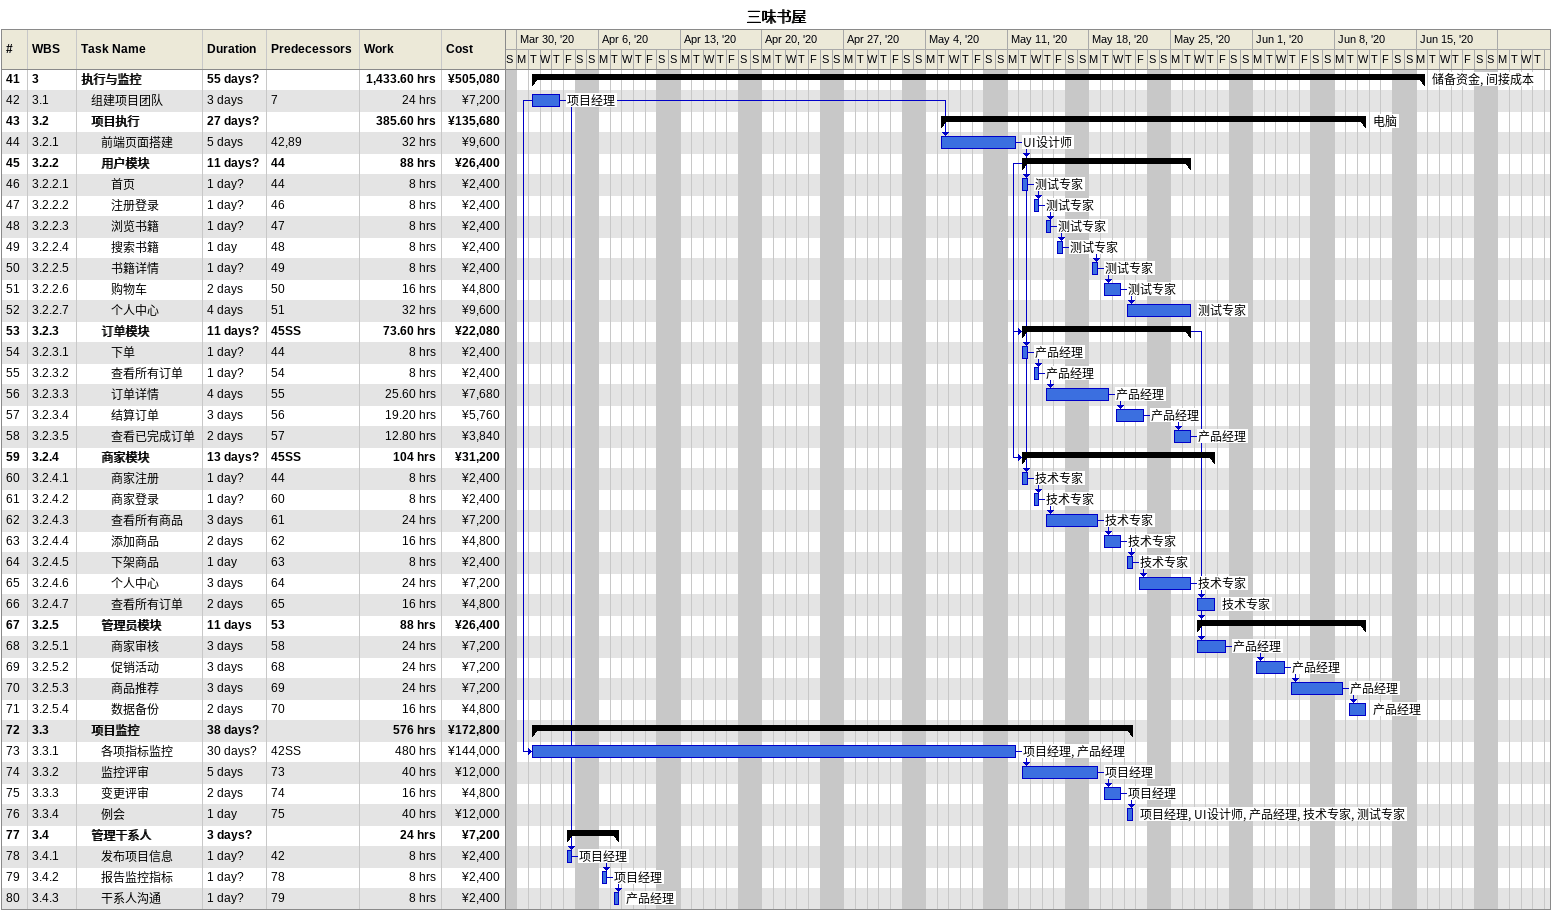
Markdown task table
三味书屋

| ID | WBS | Task | Duration | Start | Finish | Predecessors | Resources | Work (h) | Cost (¥) |
|---|---|---|---|---|---|---|---|---|---|
| 41 | 3 | **执行与监控** | 55d? | 2020-03-31 | 2020-06-15 |  | 储备资金, 间接成本 | 1433.60 | 505080 |
| 42 | 3.1 | 组建项目团队 | 3d | 2020-03-31 | 2020-04-02 | 7 | 项目经理 | 24 | 7200 |
| 43 | 3.2 | **项目执行** | 27d? | 2020-05-05 | 2020-06-10 |  | 电脑 | 385.60 | 135680 |
| 44 | 3.2.1 | 前端页面搭建 | 5d | 2020-05-05 | 2020-05-11 | 42, 89 | UI设计师 | 32 | 9600 |
| 45 | 3.2.2 | **用户模块** | 11d? | 2020-05-12 | 2020-05-26 | 44 |  | 88 | 26400 |
| 46 | 3.2.2.1 | 首页 | 1d? | 2020-05-12 | 2020-05-12 | 44 | 测试专家 | 8 | 2400 |
| 47 | 3.2.2.2 | 注册登录 | 1d? | 2020-05-13 | 2020-05-13 | 46 | 测试专家 | 8 | 2400 |
| 48 | 3.2.2.3 | 浏览书籍 | 1d? | 2020-05-14 | 2020-05-14 | 47 | 测试专家 | 8 | 2400 |
| 49 | 3.2.2.4 | 搜索书籍 | 1d | 2020-05-15 | 2020-05-15 | 48 | 测试专家 | 8 | 2400 |
| 50 | 3.2.2.5 | 书籍详情 | 1d? | 2020-05-18 | 2020-05-18 | 49 | 测试专家 | 8 | 2400 |
| 51 | 3.2.2.6 | 购物车 | 2d | 2020-05-19 | 2020-05-20 | 50 | 测试专家 | 16 | 4800 |
| 52 | 3.2.2.7 | 个人中心 | 4d | 2020-05-21 | 2020-05-26 | 51 | 测试专家 | 32 | 9600 |
| 53 | 3.2.3 | **订单模块** | 11d? | 2020-05-12 | 2020-05-26 | 45SS |  | 73.60 | 22080 |
| 54 | 3.2.3.1 | 下单 | 1d? | 2020-05-12 | 2020-05-12 | 44 | 产品经理 | 8 | 2400 |
| 55 | 3.2.3.2 | 查看所有订单 | 1d? | 2020-05-13 | 2020-05-13 | 54 | 产品经理 | 8 | 2400 |
| 56 | 3.2.3.3 | 订单详情 | 4d | 2020-05-14 | 2020-05-19 | 55 | 产品经理 | 25.60 | 7680 |
| 57 | 3.2.3.4 | 结算订单 | 3d | 2020-05-20 | 2020-05-22 | 56 | 产品经理 | 19.20 | 5760 |
| 58 | 3.2.3.5 | 查看已完成订单 | 2d | 2020-05-25 | 2020-05-26 | 57 | 产品经理 | 12.80 | 3840 |
| 59 | 3.2.4 | **商家模块** | 13d? | 2020-05-12 | 2020-05-28 | 45SS |  | 104 | 31200 |
| 60 | 3.2.4.1 | 商家注册 | 1d? | 2020-05-12 | 2020-05-12 | 44 | 技术专家 | 8 | 2400 |
| 61 | 3.2.4.2 | 商家登录 | 1d? | 2020-05-13 | 2020-05-13 | 60 | 技术专家 | 8 | 2400 |
| 62 | 3.2.4.3 | 查看所有商品 | 3d | 2020-05-14 | 2020-05-18 | 61 | 技术专家 | 24 | 7200 |
| 63 | 3.2.4.4 | 添加商品 | 2d | 2020-05-19 | 2020-05-20 | 62 | 技术专家 | 16 | 4800 |
| 64 | 3.2.4.5 | 下架商品 | 1d | 2020-05-21 | 2020-05-21 | 63 | 技术专家 | 8 | 2400 |
| 65 | 3.2.4.6 | 个人中心 | 3d | 2020-05-22 | 2020-05-26 | 64 | 技术专家 | 24 | 7200 |
| 66 | 3.2.4.7 | 查看所有订单 | 2d | 2020-05-27 | 2020-05-28 | 65 | 技术专家 | 16 | 4800 |
| 67 | 3.2.5 | **管理员模块** | 11d | 2020-05-27 | 2020-06-10 | 53 |  | 88 | 26400 |
| 68 | 3.2.5.1 | 商家审核 | 3d | 2020-05-27 | 2020-05-29 | 58 | 产品经理 | 24 | 7200 |
| 69 | 3.2.5.2 | 促销活动 | 3d | 2020-06-01 | 2020-06-03 | 68 | 产品经理 | 24 | 7200 |
| 70 | 3.2.5.3 | 商品推荐 | 3d | 2020-06-04 | 2020-06-08 | 69 | 产品经理 | 24 | 7200 |
| 71 | 3.2.5.4 | 数据备份 | 2d | 2020-06-09 | 2020-06-10 | 70 | 产品经理 | 16 | 4800 |
| 72 | 3.3 | **项目监控** | 38d? | 2020-03-31 | 2020-05-21 |  |  | 576 | 172800 |
| 73 | 3.3.1 | 各项指标监控 | 30d? | 2020-03-31 | 2020-05-11 | 42SS | 项目经理, 产品经理 | 480 | 144000 |
| 74 | 3.3.2 | 监控评审 | 5d | 2020-05-12 | 2020-05-18 | 73 | 项目经理 | 40 | 12000 |
| 75 | 3.3.3 | 变更评审 | 2d | 2020-05-19 | 2020-05-20 | 74 | 项目经理 | 16 | 4800 |
| 76 | 3.3.4 | 例会 | 1d | 2020-05-21 | 2020-05-21 | 75 | 项目经理, UI设计师, 产品经理, 技术专家, 测试专家 | 40 | 12000 |
| 77 | 3.4 | **管理干系人** | 3d? | 2020-04-03 | 2020-04-07 |  |  | 24 | 7200 |
| 78 | 3.4.1 | 发布项目信息 | 1d? | 2020-04-03 | 2020-04-03 | 42 | 项目经理 | 8 | 2400 |
| 79 | 3.4.2 | 报告监控指标 | 1d? | 2020-04-06 | 2020-04-06 | 78 | 项目经理 | 8 | 2400 |
| 80 | 3.4.3 | 干系人沟通 | 1d? | 2020-04-07 | 2020-04-07 | 79 | 产品经理 | 8 | 2400 |
